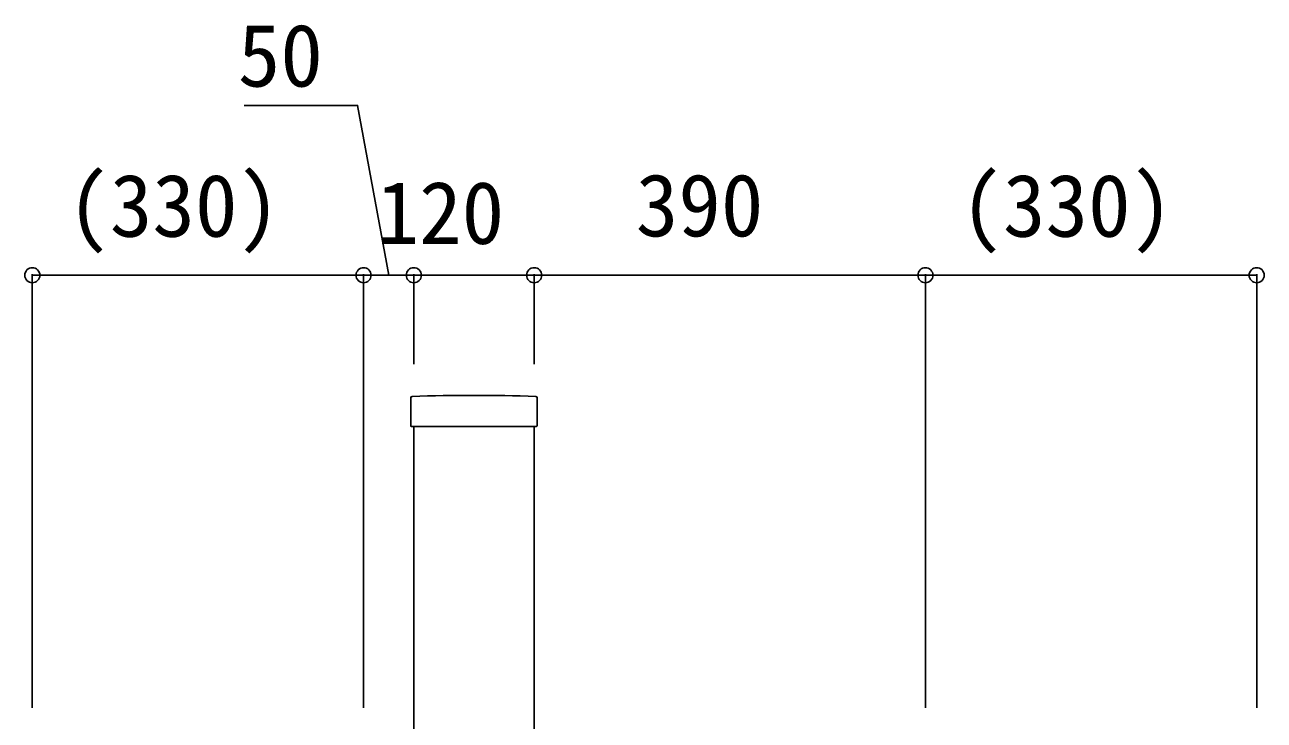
# Model space of a CAD drawing. Units: millimetres, scale not verified. Extents: x -4375 to 4375, y -6498 to 6471.
# Drawn here: x 702 to 1937, y 354 to 1046 of the extents above; entities that cross this region are included whole.
import ezdxf
from ezdxf.enums import TextEntityAlignment as Align

# ---------------------------------------------------------------- set-up
doc = ezdxf.new("R2010")
doc.units = ezdxf.units.MM
doc.header["$LTSCALE"] = 30
doc.layers.add('0-2_YKK_A1', color=4, linetype='Continuous')
doc.layers.add('0-3_YKK_D', color=6, linetype='Continuous')
doc.styles.add('ＭＳ ゴシック', font='')
doc.styles.get('ＭＳ ゴシック').set_extended_font_data('MS Gothic')

msp = doc.modelspace()

# ---------------------------------------------------------------- linework, layer by layer
at = {"layer": '0-2_YKK_A1'}
for p, q in [((1087, 674.66), (1087, 646.9)), ((1213, 646.9), (1213, 674.66)), ((1087.8, 646.1), (1090.7, 646.1)), ((1090, -1048.4), (1090, 646.1)), ((1091.61, 646.16), (1090.7, 646.1)), ((1091.82, 646.16), (1093.68, 646.16)), ((1094.8, 646.1), (1093.89, 646.16)), ((1094.8, 646.1), (1205.2, 646.1)), ((1206.11, 646.16), (1205.2, 646.1)), ((1206.32, 646.16), (1208.18, 646.16)), ((1209.3, 646.1), (1208.39, 646.16)), ((1209.3, 646.1), (1212.2, 646.1)), ((1210, 646.1), (1210, -1048.4))]:
    msp.add_line(p, q, dxfattribs=at)
for centre, radius, start, end in [((1088.5, 674.66), 1.5, 91.73613, 180.02696), ((1150, -1323.4), 2000.5, 88.23692, 91.76308), ((1211.5, 674.66), 1.5, 359.97304, 88.26387)]:
    msp.add_arc(centre, radius, start, end, dxfattribs=at)
for centre, major_axis, ratio, start_param, end_param in [((1087.8, 646.9), (-0.568, -0.568), 0.99628, 5.4996506, 7.06672), ((1091.82, 646.14), (0.3, 0), 0.061163, 1.5707963, 2.3561945), ((1093.68, 646.14), (0.3, 0), 0.061163, 0.7853982, 1.5707963), ((1206.32, 646.14), (0.3, 0), 0.061163, 1.5707963, 2.3561945), ((1208.18, 646.14), (0.3, 0), 0.061163, 0.7853982, 1.5707963), ((1212.2, 646.9), (0.568, -0.568), 0.99628, 5.4996506, 7.06672)]:
    msp.add_ellipse(centre, major_axis=major_axis, ratio=ratio, start_param=start_param, end_param=end_param, dxfattribs=at)
at = {"layer": '0-3_YKK_D'}
for p, q in [((709.93, 365.96), (709.93, 797.83)), ((1040.03, 796.83), (709.93, 796.83)), ((1040.03, 365.96), (1040.03, 797.83)), ((1040.03, 366.96), (1040.03, 797.83)), ((1040.03, 796.83), (1090.03, 796.83)), ((1090.03, 708.17), (1090.03, 797.83)), ((1090.03, 708.17), (1090.03, 797.83)), ((1210.03, 796.83), (1090.03, 796.83)), ((1210.03, 708.17), (1210.03, 797.83)), ((1210.03, 708.17), (1210.03, 797.83)), ((1599.83, 796.83), (1210.03, 796.83)), ((1599.83, 365.96), (1599.83, 797.83)), ((1599.83, 365.96), (1599.83, 797.83)), ((1599.83, 796.83), (1929.93, 796.83)), ((1929.93, 365.96), (1929.93, 797.83))]:
    msp.add_line(p, q, dxfattribs=at)
msp.add_lwpolyline([(1065.03, 796.83), (1033.98, 966.06), (920.97, 966.06)], dxfattribs=at)
for centre in [(709.93, 796.83), (1040.03, 796.83), (1090.03, 796.83), (1090.03, 796.83), (1210.03, 796.83), (1210.03, 796.83), (1599.83, 796.83), (1929.93, 796.83)]:
    msp.add_circle(centre, 7.5, dxfattribs=at)

# ---------------------------------------------------------------- texts
at = {"layer": '0-3_YKK_D', "style": 'ＭＳ ゴシック'}
for s, p in [('50', (914.69, 966.06)), ('(330)', (744.82, 816.49)), ('(330)', (1634.72, 816.49)), ('120', (1052.96, 809.33)), ('390', (1311.24, 816.83))]:
    msp.add_text(s, height=62.32, dxfattribs=at).set_placement(p, align=Align.BOTTOM_LEFT)

doc.saveas('drawing.dxf')
